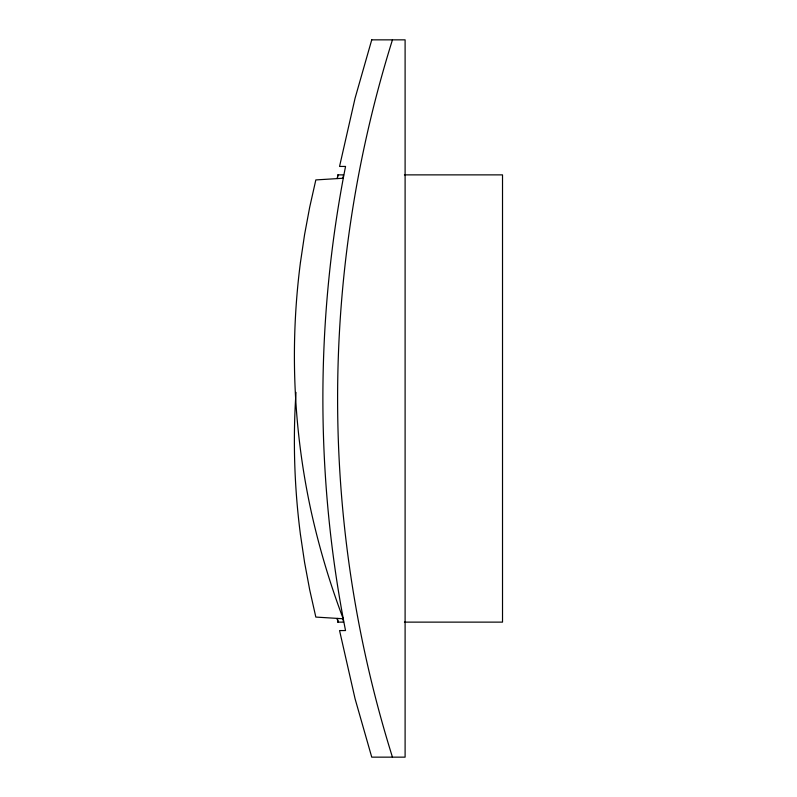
<?xml version="1.0" encoding="UTF-8"?>
<svg xmlns="http://www.w3.org/2000/svg" width="797" height="797" viewBox="0 0 797 797"><rect width="100%" height="100%" fill="white"/><g stroke="black" fill="none" stroke-linecap="round" stroke-linejoin="round"><path stroke-width="1.2" d="M300.479 262.203L304.574 234.627L309.694 207.19L315.831 179.923L343.198 178.239M337.31 178.488L337.928 174.872L343.577 174.872A1199.585 1199.585 0 0 0 342.879 178.478M337.28 178.518L337.928 174.872M371.741 39.85L355.073 98.21L339.552 166.434L345.549 166.434A1199.734 1199.734 0 0 0 345.529 630.566L339.562 630.566L355.073 698.79L371.741 757.15L405.105 757.15L405.105 39.85L371.81 39.85M404.418 174.872L502.518 174.872L502.518 622.128L404.418 622.128M343.198 618.761L315.831 617.077L309.694 589.81L304.574 562.373L300.479 534.797M342.889 617.914C329.779 583.095 319.109 547.38 311.089 511.056A728.906 728.906 0 0 1 300.469 262.203M337.29 618.502L337.928 622.128L343.577 622.128A1199.585 1199.585 0 0 1 342.879 618.522M337.28 618.452L337.928 622.128L337.31 618.512M392.453 757.15A1199.933 1199.933 0 0 1 392.453 39.85M300.469 534.797A728.906 728.906 0 0 1 295.996 392.393"/></g></svg>
